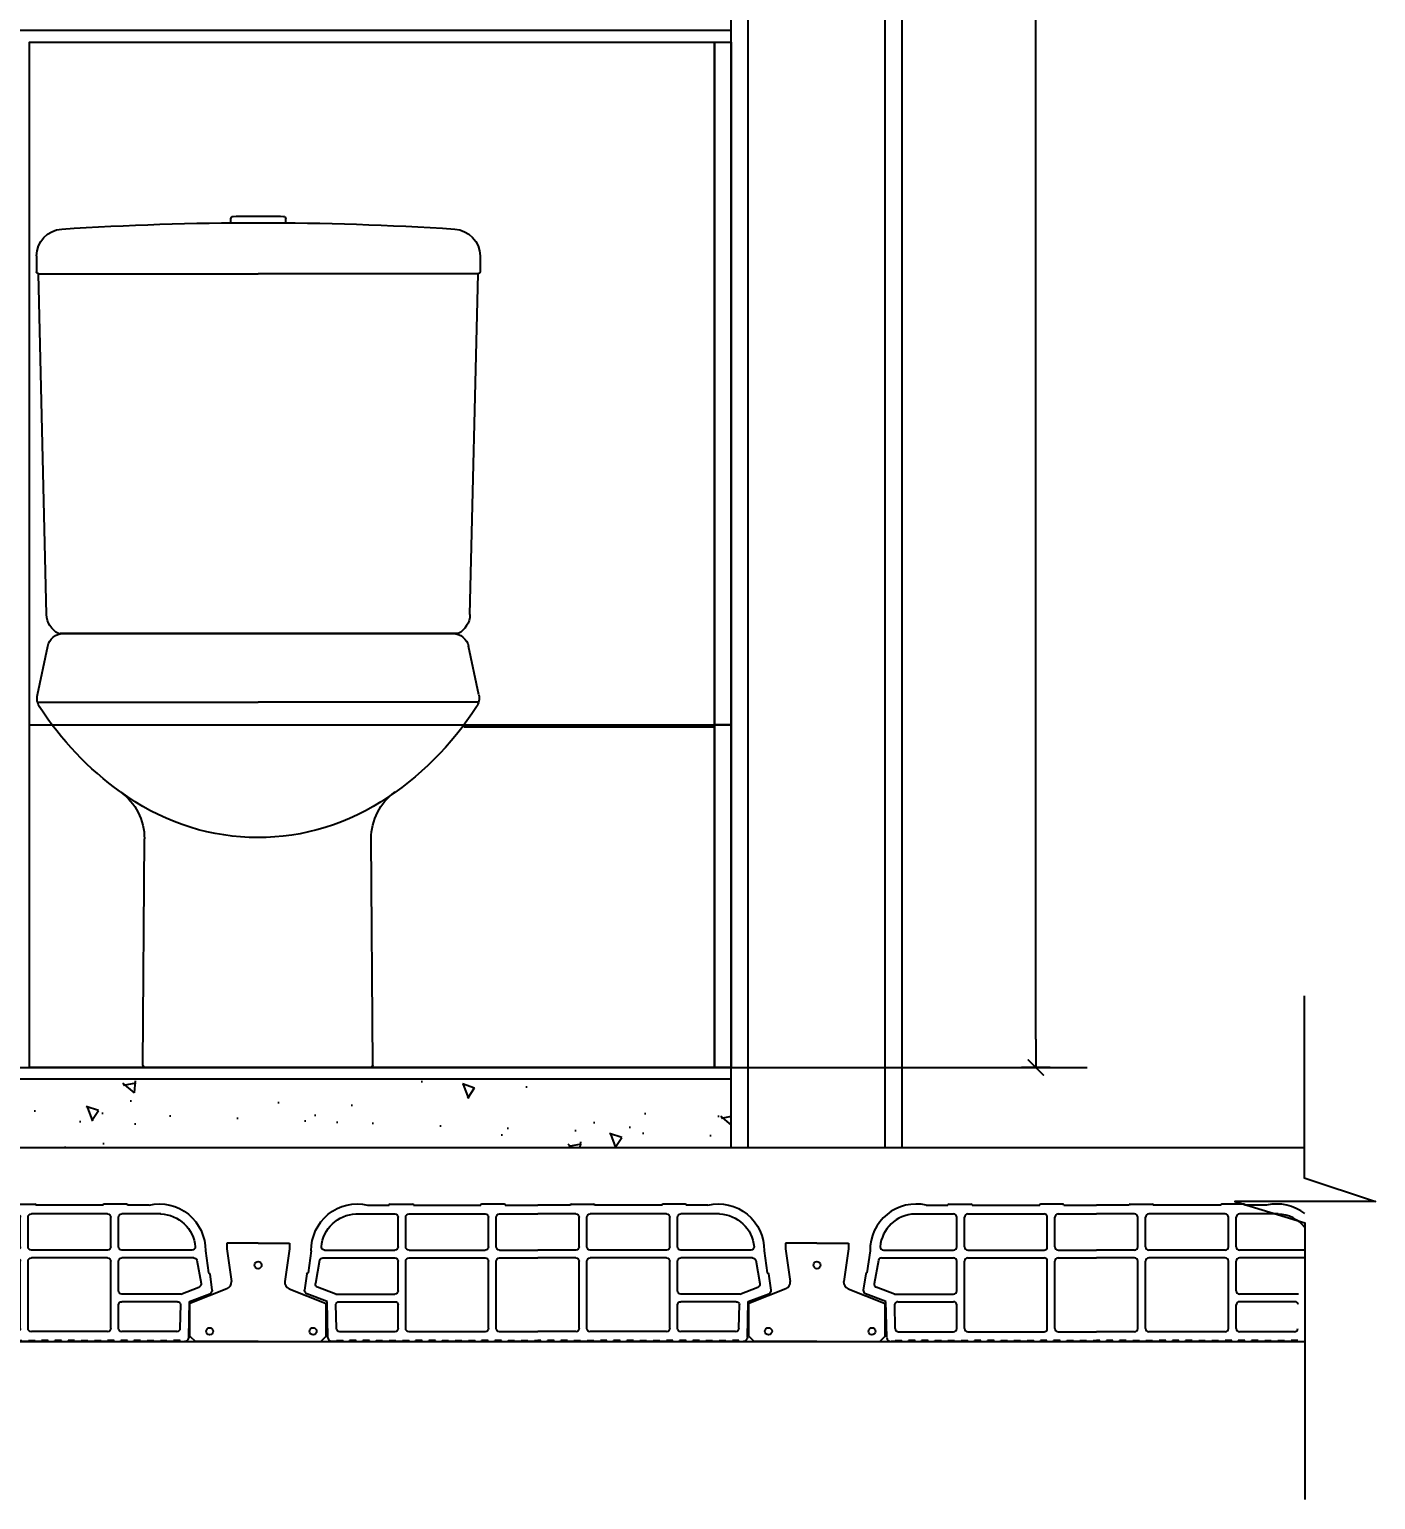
# Model space of a CAD drawing. Header units: metres. Extents: x 198 to 412, y -54 to 17.
# Drawn here: x 279.116 to 280.295, y -8.795 to -7.507 of the extents above; entities that cross this region are included whole.
import ezdxf

# ---------------------------------------------------------------- set-up
doc = ezdxf.new("R2010")
doc.units = ezdxf.units.M
doc.header["$LTSCALE"] = 10
for name, color, linetype in [('02', 2, 'Continuous'), ('02-LH ladrillo hueco 02', 1, 'Continuous'), ('1_MUROS', 6, 'Continuous'), ('25-TXT', 2, 'Continuous'), ('A-MUROS', 6, 'Continuous'), ('Corte t', 2, 'Continuous'), ('HT-253', 253, 'Continuous'), ('Losa rap sapito', 251, 'Continuous'), ('piso', 1, 'Continuous'), ('Sanitarios', 2, 'Continuous'), ('TCOTA', 1, 'Continuous'), ('TM-REVEST', 252, 'Continuous'), ('TM-REVOQUE', 2, 'Continuous')]:
    doc.layers.add(name, color=color, linetype=linetype)
doc.styles.add('ARIAL', font='arial.ttf')
doc.dimstyles.new('ST-COTA-25', dxfattribs={"dimscale": 0.25, "dimtxt": 0.18, "dimasz": 0.1, "dimexe": 0.18, "dimexo": 0.0625, "dimgap": 0.09, "dimtad": 1, "dimzin": 4, "dimdsep": 46, "dimtxsty": 'ARIAL', "dimblk1": 'COTA_N', "dimblk2": 'COTA_N', "dimsah": 1, "dimcen": 0.09, "dimclrd": 8, "dimclre": 8, "dimclrt": 1, "dimadec": 0, "dimazin": 0, "dimtfac": 1, "dimtix": 1, "dimtmove": 0, "dimatfit": 3, "dimldrblk": 'COTA_N', "dimfxl": 0.18, "dimtolj": 1, "dimtzin": 0, "dimarcsym": 0})

# ---------------------------------------------------------------- blocks, each defined once
blk = doc.blocks.new('VIGUETA NUEVA')
at = {"layer": '02'}
for p, q in [((852.3054, 1549.6661), (852.2767, 1549.6661)), ((852.2767, 1549.6661), (852.2767, 1549.6611)), ((852.2767, 1549.6611), (852.2809, 1549.6312)), ((852.3054, 1549.6661), (852.3342, 1549.6661)), ((852.3342, 1549.6611), (852.3299, 1549.6312)), ((852.3342, 1549.6661), (852.3342, 1549.6611)), ((852.2769, 1549.6243), (852.2429, 1549.6111)), ((852.3339, 1549.6243), (852.3679, 1549.6111)), ((852.2429, 1549.5811), (852.2429, 1549.6111)), ((852.3679, 1549.5811), (852.3679, 1549.6111)), ((852.2429, 1549.5811), (852.2479, 1549.5761)), ((852.3054, 1549.5761), (852.2479, 1549.5761)), ((852.3054, 1549.5761), (852.3629, 1549.5761)), ((852.3679, 1549.5811), (852.3629, 1549.5761))]:
    blk.add_line(p, q, dxfattribs=at)
for centre, start, end in [((852.2739, 1549.6307), 294.8533, 4.4381), ((852.3369, 1549.6307), 175.5619, 245.1467)]:
    blk.add_arc(centre, 0.00704, start, end, dxfattribs=at)
blk = doc.blocks.new('VIGUETA NUEVA1')
at = {"layer": 'piso'}
for centre in [(0, -0.02), (-0.0444, -0.0805), (0.0504, -0.0805)]:
    blk.add_circle(centre, 0.00324, dxfattribs=at)
at = {"layer": '1_MUROS'}
blk.add_blockref('VIGUETA NUEVA', (-852.3054, -1549.6661), dxfattribs=at)
blk = doc.blocks.new('Losa rap zapito')
at = {"layer": 'Losa rap sapito'}
for p, q in [((283.7711, -291.7719), (283.8051, -291.7719)), ((283.7813, -291.7641), (283.8003, -291.7641)), ((283.8012, -291.7632), (283.8205, -291.7632)), ((283.808, -291.8006), (283.808, -291.7747)), ((283.8147, -291.8006), (283.8147, -291.7747)), ((283.8176, -291.7719), (283.8844, -291.7719)), ((283.8215, -291.7641), (283.8806, -291.7641)), ((283.9008, -291.7632), (283.8815, -291.7632)), ((283.8873, -291.8006), (283.8873, -291.7747)), ((283.8941, -291.8006), (283.8941, -291.7747)), ((283.897, -291.7719), (283.9304, -291.7719)), ((283.9018, -291.7641), (283.9304, -291.7641)), ((283.959, -291.7641), (283.9304, -291.7641)), ((283.9638, -291.7719), (283.9304, -291.7719)), ((283.9599, -291.7632), (283.9792, -291.7632)), ((283.9667, -291.8006), (283.9667, -291.7747)), ((283.9734, -291.8006), (283.9734, -291.7747)), ((284.0431, -291.7719), (283.9763, -291.7719)), ((284.0393, -291.7641), (283.9802, -291.7641)), ((284.0595, -291.7632), (284.0402, -291.7632)), ((284.046, -291.8006), (284.046, -291.7747)), ((284.0527, -291.8006), (284.0527, -291.7747)), ((284.0896, -291.7719), (284.0556, -291.7719)), ((284.0795, -291.7641), (284.0605, -291.7641)), ((283.732, -291.8042), (283.7293, -291.8235)), ((283.7394, -291.8124), (283.7357, -291.8329)), ((283.7422, -291.8103), (283.8051, -291.8103)), ((283.7437, -291.8035), (283.8051, -291.8035)), ((283.7534, -291.8103), (283.8051, -291.8103)), ((283.808, -291.8391), (283.808, -291.8132)), ((283.8147, -291.8721), (283.8147, -291.8132)), ((283.8176, -291.8035), (283.8844, -291.8035)), ((283.8176, -291.8103), (283.8844, -291.8103)), ((283.8873, -291.8721), (283.8873, -291.8132)), ((283.8941, -291.8721), (283.8941, -291.8132)), ((283.897, -291.8035), (283.9304, -291.8035)), ((283.897, -291.8103), (283.9304, -291.8103)), ((283.9638, -291.8035), (283.9304, -291.8035)), ((283.9638, -291.8103), (283.9304, -291.8103)), ((283.9667, -291.8721), (283.9667, -291.8132)), ((283.9734, -291.8721), (283.9734, -291.8132)), ((284.0431, -291.8035), (283.9763, -291.8035)), ((284.0431, -291.8103), (283.9763, -291.8103)), ((284.046, -291.8721), (284.046, -291.8132)), ((284.0527, -291.8391), (284.0527, -291.8132)), ((284.117, -291.8035), (284.0556, -291.8035)), ((284.1186, -291.8103), (284.0556, -291.8103)), ((284.1073, -291.8103), (284.0556, -291.8103)), ((284.1214, -291.8124), (284.125, -291.8329)), ((284.1287, -291.8042), (284.1314, -291.8235)), ((283.7282, -291.8243), (283.7262, -291.8386)), ((284.1325, -291.8243), (284.1346, -291.8386)), ((283.7534, -291.842), (283.7376, -291.836)), ((284.1073, -291.842), (284.1232, -291.836)), ((283.7459, -291.8484), (283.728, -291.8417)), ((283.7466, -291.8799), (283.7459, -291.8484)), ((283.7534, -291.842), (283.8051, -291.842)), ((283.7542, -291.8721), (283.7536, -291.851)), ((283.7565, -291.8487), (283.8051, -291.8487)), ((283.808, -291.8721), (283.808, -291.8516)), ((284.0527, -291.8721), (284.0527, -291.8516)), ((284.1073, -291.842), (284.0556, -291.842)), ((284.1043, -291.8487), (284.0556, -291.8487)), ((284.1066, -291.8721), (284.1071, -291.851)), ((284.1141, -291.8799), (284.1149, -291.8484)), ((284.1149, -291.8484), (284.1327, -291.8417)), ((283.7571, -291.8749), (283.8051, -291.8749)), ((283.8176, -291.8749), (283.8844, -291.8749)), ((283.897, -291.8749), (283.9304, -291.8749)), ((283.9638, -291.8749), (283.9304, -291.8749)), ((284.0431, -291.8749), (283.9763, -291.8749)), ((284.1037, -291.8749), (284.0556, -291.8749)), ((283.7541, -291.8836), (283.7504, -291.8836)), ((283.7541, -291.8836), (283.7516, -291.8836)), ((283.7541, -291.8836), (283.7516, -291.8836)), ((283.7541, -291.8836), (283.7541, -291.8827)), ((283.7541, -291.8827), (283.7598, -291.8827)), ((283.7598, -291.8836), (283.7598, -291.8827)), ((283.7598, -291.8836), (283.7656, -291.8836)), ((283.7714, -291.8827), (283.7656, -291.8827)), ((283.7656, -291.8836), (283.7656, -291.8827)), ((283.7714, -291.8836), (283.7714, -291.8827)), ((283.7714, -291.8836), (283.7772, -291.8836)), ((283.7772, -291.8836), (283.7772, -291.8827)), ((283.783, -291.8827), (283.7772, -291.8827)), ((283.783, -291.8836), (283.783, -291.8827)), ((283.783, -291.8836), (283.7887, -291.8836)), ((283.7887, -291.8836), (283.7887, -291.8827)), ((283.7887, -291.8827), (283.7945, -291.8827)), ((283.7945, -291.8836), (283.7945, -291.8827)), ((283.8003, -291.8836), (283.7945, -291.8836)), ((283.8003, -291.8827), (283.8061, -291.8827)), ((283.8003, -291.8836), (283.8003, -291.8827)), ((283.8061, -291.8836), (283.8061, -291.8827)), ((283.8119, -291.8836), (283.8061, -291.8836)), ((283.8119, -291.8827), (283.8176, -291.8827)), ((283.8119, -291.8836), (283.8119, -291.8827)), ((283.8119, -291.8827), (283.8176, -291.8827)), ((283.8176, -291.8836), (283.8176, -291.8827)), ((283.8176, -291.8836), (283.8234, -291.8836)), ((283.8292, -291.8827), (283.8234, -291.8827)), ((283.8234, -291.8836), (283.8234, -291.8827)), ((283.8292, -291.8836), (283.8292, -291.8827)), ((283.8292, -291.8836), (283.835, -291.8836)), ((283.835, -291.8836), (283.835, -291.8827)), ((283.8408, -291.8827), (283.835, -291.8827)), ((283.8408, -291.8836), (283.8408, -291.8827)), ((283.8408, -291.8836), (283.8465, -291.8836)), ((283.8465, -291.8836), (283.8465, -291.8827)), ((283.8465, -291.8827), (283.8523, -291.8827)), ((283.8523, -291.8836), (283.8523, -291.8827)), ((283.8581, -291.8836), (283.8523, -291.8836)), ((283.8581, -291.8827), (283.8639, -291.8827)), ((283.8581, -291.8836), (283.8581, -291.8827)), ((283.8639, -291.8836), (283.8639, -291.8827)), ((283.8697, -291.8836), (283.8639, -291.8836)), ((283.8697, -291.8827), (283.8755, -291.8827)), ((283.8697, -291.8836), (283.8697, -291.8827)), ((283.8697, -291.8827), (283.8755, -291.8827)), ((283.8755, -291.8836), (283.8755, -291.8827)), ((283.8755, -291.8836), (283.8812, -291.8836)), ((283.887, -291.8827), (283.8812, -291.8827)), ((283.8812, -291.8836), (283.8812, -291.8827)), ((283.887, -291.8836), (283.887, -291.8827)), ((283.887, -291.8836), (283.8928, -291.8836)), ((283.8928, -291.8836), (283.8928, -291.8827)), ((283.8986, -291.8827), (283.8928, -291.8827)), ((283.8986, -291.8836), (283.8986, -291.8827)), ((283.8986, -291.8836), (283.9044, -291.8836)), ((283.9044, -291.8836), (283.9044, -291.8827)), ((283.9044, -291.8827), (283.9101, -291.8827)), ((283.9101, -291.8836), (283.9101, -291.8827)), ((283.9159, -291.8836), (283.9101, -291.8836)), ((283.9159, -291.8827), (283.9217, -291.8827)), ((283.9159, -291.8836), (283.9159, -291.8827)), ((283.9217, -291.8836), (283.9217, -291.8827)), ((283.9275, -291.8836), (283.9217, -291.8836)), ((283.9275, -291.8836), (283.9275, -291.8827)), ((283.9275, -291.8827), (283.9304, -291.8827)), ((283.9333, -291.8827), (283.9304, -291.8827)), ((283.9333, -291.8836), (283.9333, -291.8827)), ((283.9333, -291.8836), (283.939, -291.8836)), ((283.9448, -291.8827), (283.939, -291.8827)), ((283.939, -291.8836), (283.939, -291.8827)), ((283.9448, -291.8836), (283.9448, -291.8827)), ((283.9448, -291.8836), (283.9506, -291.8836)), ((283.9506, -291.8836), (283.9506, -291.8827)), ((283.9564, -291.8827), (283.9506, -291.8827)), ((283.9564, -291.8836), (283.9564, -291.8827)), ((283.9622, -291.8836), (283.9564, -291.8836)), ((283.9622, -291.8836), (283.9622, -291.8827)), ((283.9622, -291.8827), (283.9679, -291.8827)), ((283.9679, -291.8836), (283.9679, -291.8827)), ((283.9737, -291.8836), (283.9679, -291.8836)), ((283.9737, -291.8827), (283.9795, -291.8827)), ((283.9737, -291.8836), (283.9737, -291.8827)), ((283.9795, -291.8836), (283.9795, -291.8827)), ((283.9853, -291.8836), (283.9795, -291.8836)), ((283.9911, -291.8827), (283.9853, -291.8827)), ((283.9853, -291.8836), (283.9853, -291.8827)), ((283.9911, -291.8827), (283.9853, -291.8827)), ((283.9911, -291.8836), (283.9911, -291.8827)), ((283.9911, -291.8836), (283.9968, -291.8836)), ((284.0026, -291.8827), (283.9968, -291.8827)), ((283.9968, -291.8836), (283.9968, -291.8827)), ((284.0026, -291.8836), (284.0026, -291.8827)), ((284.0026, -291.8836), (284.0084, -291.8836)), ((284.0084, -291.8836), (284.0084, -291.8827)), ((284.0142, -291.8827), (284.0084, -291.8827)), ((284.0142, -291.8836), (284.0142, -291.8827)), ((284.02, -291.8836), (284.0142, -291.8836)), ((284.02, -291.8836), (284.02, -291.8827)), ((284.02, -291.8827), (284.0258, -291.8827)), ((284.0258, -291.8836), (284.0258, -291.8827)), ((284.0315, -291.8836), (284.0258, -291.8836)), ((284.0315, -291.8827), (284.0373, -291.8827)), ((284.0315, -291.8836), (284.0315, -291.8827)), ((284.0373, -291.8836), (284.0373, -291.8827)), ((284.0431, -291.8836), (284.0373, -291.8836)), ((284.0489, -291.8827), (284.0431, -291.8827)), ((284.0431, -291.8836), (284.0431, -291.8827)), ((284.0489, -291.8827), (284.0431, -291.8827)), ((284.0489, -291.8836), (284.0489, -291.8827)), ((284.0489, -291.8836), (284.0547, -291.8836)), ((284.0604, -291.8827), (284.0547, -291.8827)), ((284.0547, -291.8836), (284.0547, -291.8827)), ((284.0604, -291.8836), (284.0604, -291.8827)), ((284.0604, -291.8836), (284.0662, -291.8836)), ((284.0662, -291.8836), (284.0662, -291.8827)), ((284.072, -291.8827), (284.0662, -291.8827)), ((284.072, -291.8836), (284.072, -291.8827)), ((284.0778, -291.8836), (284.072, -291.8836)), ((284.0778, -291.8836), (284.0778, -291.8827)), ((284.0778, -291.8827), (284.0836, -291.8827)), ((284.0836, -291.8836), (284.0836, -291.8827)), ((284.0893, -291.8836), (284.0836, -291.8836)), ((284.0893, -291.8827), (284.0951, -291.8827)), ((284.0893, -291.8836), (284.0893, -291.8827)), ((284.0951, -291.8836), (284.0951, -291.8827)), ((284.1009, -291.8836), (284.0951, -291.8836)), ((284.1009, -291.8836), (284.1009, -291.8827)), ((284.1067, -291.8827), (284.1009, -291.8827)), ((284.1067, -291.8836), (284.1067, -291.8827)), ((284.1067, -291.8836), (284.1092, -291.8836)), ((284.1067, -291.8836), (284.1092, -291.8836)), ((284.1067, -291.8836), (284.1103, -291.8836))]:
    blk.add_line(p, q, dxfattribs=at)
for centre, radius, start, end in [((283.7724, -291.8035), 0.0404, 77.2971, 181.0135), ((283.7724, -291.8035), 0.0317, 92.259, 174.7894), ((283.8012, -291.7641), 0.000963, 90, 180), ((283.8051, -291.7747), 0.00289, 0, 90), ((283.8176, -291.7747), 0.00289, 90, 180), ((283.8205, -291.7641), 0.000963, 0, 90), ((283.8815, -291.7641), 0.000963, 90, 180), ((283.8844, -291.7747), 0.00289, 0, 90), ((283.897, -291.7747), 0.00289, 90, 180), ((283.9008, -291.7641), 0.000963, 0, 90), ((283.9599, -291.7641), 0.000963, 90, 180), ((283.9638, -291.7747), 0.00289, 0, 90), ((283.9763, -291.7747), 0.00289, 90, 180), ((283.9792, -291.7641), 0.000963, 0, 90), ((284.0402, -291.7641), 0.000963, 90, 180), ((284.0431, -291.7747), 0.00289, 0, 90), ((284.0556, -291.7747), 0.00289, 90, 180), ((284.0595, -291.7641), 0.000963, 0, 90), ((284.0883, -291.8035), 0.0404, 358.9865, 102.7029), ((284.0883, -291.8035), 0.0317, 5.2106, 87.741), ((283.7437, -291.8006), 0.00289, 180.2316, 270), ((283.8051, -291.8006), 0.00289, 270, 0), ((283.8176, -291.8006), 0.00289, 180, 270), ((283.8844, -291.8006), 0.00289, 270, 0), ((283.897, -291.8006), 0.00289, 180, 270), ((283.9638, -291.8006), 0.00289, 270, 0), ((283.9763, -291.8006), 0.00289, 180, 270), ((284.0431, -291.8006), 0.00289, 270, 0), ((284.0556, -291.8006), 0.00289, 180, 270), ((284.117, -291.8006), 0.00289, 270, 359.7684), ((283.7422, -291.8132), 0.00289, 90, 165.2593), ((283.8051, -291.8132), 0.00289, 0, 90), ((283.8176, -291.8132), 0.00289, 90, 180), ((283.8844, -291.8132), 0.00289, 0, 90), ((283.897, -291.8132), 0.00289, 90, 180), ((283.9638, -291.8132), 0.00289, 0, 90), ((283.9763, -291.8132), 0.00289, 90, 180), ((284.0431, -291.8132), 0.00289, 0, 90), ((284.0556, -291.8132), 0.00289, 90, 180), ((284.1186, -291.8132), 0.00289, 14.7407, 90), ((283.7292, -291.8244), 0.000963, 81.8699, 171.8699), ((284.1316, -291.8244), 0.000963, 8.1301, 98.1301), ((283.729, -291.839), 0.00289, 171.8699, 249.444), ((283.7386, -291.8333), 0.00289, 171.8699, 249.444), ((283.8051, -291.8391), 0.00289, 270, 0), ((284.0556, -291.8391), 0.00289, 180, 270), ((284.1222, -291.8333), 0.00289, 290.556, 8.1301), ((284.1317, -291.839), 0.00289, 290.556, 8.1301), ((283.7565, -291.8516), 0.00289, 90, 168.5947), ((283.8051, -291.8516), 0.00289, 0, 90), ((284.0556, -291.8516), 0.00289, 90, 180), ((284.1043, -291.8516), 0.00289, 11.4053, 90), ((283.7571, -291.8721), 0.00289, 180, 271.41), ((283.8051, -291.8721), 0.00289, 270, 0), ((283.8176, -291.8721), 0.00289, 180, 270), ((283.8844, -291.8721), 0.00289, 270, 0), ((283.897, -291.8721), 0.00289, 180, 270), ((283.9638, -291.8721), 0.00289, 270, 0), ((283.9763, -291.8721), 0.00289, 180, 270), ((284.0431, -291.8721), 0.00289, 270, 0), ((284.0556, -291.8721), 0.00289, 180, 270), ((284.1037, -291.8721), 0.00289, 268.59, 0), ((283.7505, -291.8797), 0.0039, 182.4799, 268.1248), ((284.1102, -291.8797), 0.0039, 271.8752, 357.5201)]:
    blk.add_arc(centre, radius, start, end, dxfattribs=at)
blk = doc.blocks.new('A$C5A1D3FF0')
at = {"ltscale": 0.01671}
blk.add_line((-24.2, 739.9), (-24.2, 743.3), dxfattribs=at)
at = {"ltscale": 0.00085}
blk.add_line((-0.2, 745.5), (0, 745.5), dxfattribs=at)
at = {"ltscale": 0.017205}
blk.add_line((23.8, 739.8), (23.8, 743.3), dxfattribs=at)
at = {"ltscale": 0.069122}
blk.add_line((-194.4, 710.7), (-194.5, 696.9), dxfattribs=at)
at = {"ltscale": 0.069103}
blk.add_line((194.1, 710.7), (194.2, 696.9), dxfattribs=at)
for p, q in [((-192.7, 695.1), (-0.2, 695.1)), ((-185.6, 396.8), (-192.7, 695.1)), ((192.4, 695.1), (-0.2, 695.1)), ((185.2, 396.8), (192.4, 695.1)), ((-175.2, 380), (0, 380)), ((-171.5, 380), (172.7, 380)), ((-170.6, 380), (0, 380)), ((0.6, 380), (-170.5, 380)), ((0.9, 380), (-170.2, 380)), ((170.6, 380), (0, 380)), ((174.9, 380), (0, 380)), ((0, 380), (143.6, 380)), ((0.3, 380), (173.3, 380)), ((0.6, 380), (170.5, 380)), ((-193.2, 320), (0, 320)), ((193.2, 320), (0, 320)), ((-100.4, 2.5), (-99.1, 200.3)), ((100.9, 2.5), (99.6, 200.3))]:
    blk.add_line(p, q)
at = {"ltscale": 0.217544}
for p, q in [((-193.3, 326.3), (-184.3, 368.9)), ((193.3, 326.3), (184.3, 368.9))]:
    blk.add_line(p, q, dxfattribs=at)
at = {"ltscale": 0.489641}
blk.add_line((-97.9, 0), (0, 0), dxfattribs=at)
at = {"ltscale": 0.413757}
blk.add_line((-82.5, 0), (0.3, 0), dxfattribs=at)
at = {"ltscale": 0.492131}
blk.add_line((98.4, 0), (0, 0), dxfattribs=at)
at = {"ltscale": 0.413755}
blk.add_line((83, 0), (0.3, 0), dxfattribs=at)
for centre, radius, start, end in [((-170.7, 710.5), 23.7, 93.7557, 179.6251), ((-2, -1859.9), 2599.7, 89.9609, 93.7557), ((-22.2, 743.3), 2, 91.3801, 180), ((-0.2, -169.9), 915.5, 90, 91.3801), ((-0.2, -169.9), 915.5, 88.6199, 90), ((1.6, -1859.9), 2599.7, 86.2429, 90.0391), ((21.8, 743.3), 2, 0, 88.6199), ((170.4, 710.5), 23.7, 0.3749, 86.2429), ((-192.7, 696.9), 1.76, 180.2855, 270.6496), ((192.4, 696.9), 1.76, 269.3504, 359.7145), ((-166.1, 397.2), 19.5, 181.3139, 242.1559), ((165.7, 397.2), 19.5, 297.8441, 358.6861), ((-170.6, 366), 14, 90, 168.1113), ((170.6, 366), 14, 11.8887, 90), ((-179.6, 323.4), 14, 168.1113, 212.7999), ((179.6, 323.4), 14, 327.2001, 11.8887), ((39.8, 464.8), 275, 212.7999, 237.6232), ((-39.8, 464.8), 275, 305.6405, 327.2001), ((-149.1, 200.7), 50, 359.6141, 54.3595), ((0, 402.1), 200.7, 237.6232, 306.8471), ((149.6, 200.7), 50, 125.6405, 180.3859), ((-97.9, 2.5), 2.5, 179.6141, 270), ((98.4, 2.5), 2.5, 270, 0.3859)]:
    blk.add_arc(centre, radius, start, end)
blk = doc.blocks.new('COTA_N')
for p, q in [((-1, 0), (0, 0)), ((0, 0.5), (0, -0.5))]:
    blk.add_line(p, q)
at = {"color": 3, "const_width": 0.065}
blk.add_lwpolyline([(0.141, 0.141), (0.283, 0.283), (0, 0), (-0.141, -0.141), (-0.283, -0.283)], dxfattribs=at)
blk = doc.blocks.new('*D316')
at = {"layer": 'Defpoints', "color": 0, "transparency": 16777216}
for p in [(279.7156, -5.8163, 0), (279.9972, -5.8163), (279.7156, -8.4163)]:
    blk.add_point(p, dxfattribs=at)
at = {"layer": 'TCOTA', "color": 8, "lineweight": -2, "transparency": 16777216}
for p, q in [((279.7312, -5.8163), (280.0422, -5.8163)), ((279.9972, -8.3913), (279.9972, -5.8413)), ((279.7312, -8.4163), (280.0422, -8.4163))]:
    blk.add_line(p, q, dxfattribs=at)
at = {"layer": 'TCOTA', "color": 8, "lineweight": -2, "transparency": 16777216, "xscale": 0.025, "yscale": 0.025, "zscale": 0.025}
for p, rotation in [((279.9972, -5.8163), 90), ((279.9972, -8.4163), 270)]:
    blk.add_blockref('COTA_N', p, dxfattribs=dict(at, rotation=rotation))
at = {"layer": 'TCOTA', "color": 1, "transparency": 16777216, "insert": (279.9518, -7.1163), "char_height": 0.045, "attachment_point": 5, "rotation": 90, "style": 'ARIAL'}
blk.add_mtext('\\A1;2.60', dxfattribs=at)

msp = doc.modelspace()

# ---------------------------------------------------------------- hatches: boundary and pattern name
at = {"layer": 'HT-253'}
h = msp.add_hatch(dxfattribs=at)
h.set_pattern_fill('AR-CONC', color=256, scale=0.0007, angle=90)
h.set_pattern_definition([(140, (-1025.94283, 367.62205), (0.01115736, 0.127529268), [0.013335, -0.146685]), (85, (-1025.94283, 367.62205), (-0.133739792, -0.024670395), [0.010668, -0.117348409]), (190.451445, (-1025.9419, 367.63267), (-0.122582426, 0.102858873), [0.011333006, -0.124663171]), (136.1842, (-1025.97839, 367.62205), (0.02942963, 0.189755329), [0.0200025, -0.2200275]), (186.635558, (-1025.97594, 367.63786), (-0.173198287, 0.166182894), [0.016999516, -0.186994926]), (81.184151, (-1025.9784, 367.62205), (-0.173198287, 0.166182894), [0.016001977, -0.176021812]), (111, (-1025.9695, 367.63983), (0.071585639, 0.106130074), [0.013335, -0.146685]), (56, (-1025.9695, 367.63983), (-0.128931576, 0.04326142), [0.010668, -0.117348]), (161.451445, (-1025.96354, 367.64867), (-0.057345938, 0.149391493), [0.011333006, -0.124662956]), (127.5, (-1025.94283, 367.622045), (-0.0591885272, 0.0021620223), [0, -0.1159256, 0, -0.119126, 0, -0.1177925]), (97.5, (-1025.94283, 367.622045), (-0.0701264024, 0.0467737638), [0, -0.0679196, 0, -0.1132586, 0, -0.0448945]), (57.5, (-1025.94283, 367.582396), (0.0040101208, 0.0949134166), [0, -0.04445, 0, -0.138684, 0, -0.184023]), (47.5, (-1025.94283, 367.56462), (-0.0177985437, 0.103690427), [0, -0.057785, 0, -0.0921004, 0, -0.130683])])
h.paths.add_polyline_path([(279.7302, -8.4263), (278.5152, -8.4263), (278.5152, -8.4863), (279.7302, -8.4863)])

# ---------------------------------------------------------------- linework, layer by layer
at = {"color": 5}
for p, q in [((277.8451, -8.4863, 0), (280.2328, -8.4863, 0)), ((277.8457, -8.6563, 0), (280.2328, -8.6563, 0))]:
    msp.add_line(p, q, dxfattribs=at)
at = {"layer": '02', "color": 3, "elevation": 0}
msp.add_lwpolyline([(280.2323, -8.3536), (280.2323, -8.5129), (280.2947, -8.5337), (280.1715, -8.5337), (280.2328, -8.5523), (280.2328, -8.7946)], dxfattribs=at)
at = {"layer": '02'}
for points in [[(278.5152, -8.4163), (279.0385, -8.4163), (279.0385, -8.4163), (279.7302, -8.4163)], [(278.5152, -8.4263), (279.0485, -8.4263), (279.0485, -8.4263), (279.7302, -8.4263)]]:
    msp.add_lwpolyline(points, dxfattribs=at)
at = {"layer": '02-LH ladrillo hueco 02'}
for p, q in [((279.7452, -8.4863, 0), (279.7452, -5.0863, 0)), ((279.8652, -8.4863, 0), (279.8652, -5.0863, 0))]:
    msp.add_line(p, q, dxfattribs=at)
at = {"layer": '25-TXT'}
for p, q in [((279.7302, -7.5183), (279.7302, -7.5083)), ((279.7156, -7.5183), (279.7302, -7.5183))]:
    msp.add_line(p, q, dxfattribs=at)
at = {"layer": 'Losa rap sapito'}
for p, q in [((279.891, -8.5445, 0), (279.925, -8.5445, 0)), ((279.9011, -8.5368, 0), (279.9202, -8.5368, 0)), ((279.9211, -8.5358, 0), (279.9404, -8.5358, 0)), ((279.9279, -8.5733, 0), (279.9279, -8.5474, 0)), ((279.9346, -8.5733, 0), (279.9346, -8.5474, 0)), ((279.9375, -8.5445, 0), (280.0043, -8.5445, 0)), ((279.9413, -8.5368, 0), (280.0005, -8.5368, 0)), ((280.0207, -8.5358, 0), (280.0014, -8.5358, 0)), ((280.0072, -8.5733, 0), (280.0072, -8.5474, 0)), ((280.0139, -8.5733, 0), (280.0139, -8.5474, 0)), ((280.0168, -8.5445, 0), (280.0502, -8.5445, 0)), ((280.0216, -8.5368, 0), (280.0502, -8.5368, 0)), ((280.0788, -8.5368, 0), (280.0502, -8.5368, 0)), ((280.0836, -8.5445, 0), (280.0502, -8.5445, 0)), ((280.0798, -8.5358, 0), (280.0991, -8.5358, 0)), ((280.0865, -8.5733, 0), (280.0865, -8.5474, 0)), ((280.0933, -8.5733, 0), (280.0933, -8.5474, 0)), ((280.163, -8.5445, 0), (280.0962, -8.5445, 0)), ((280.1591, -8.5368, 0), (280.1, -8.5368, 0)), ((280.1794, -8.5358, 0), (280.1601, -8.5358, 0)), ((280.1659, -8.5733, 0), (280.1659, -8.5474, 0)), ((280.1726, -8.5733, 0), (280.1726, -8.5474, 0)), ((280.2095, -8.5445, 0), (280.1755, -8.5445, 0)), ((280.1993, -8.5368, 0), (280.1803, -8.5368, 0)), ((279.8519, -8.5769, 0), (279.8492, -8.5961, 0)), ((279.8592, -8.5851, 0), (279.8556, -8.6056, 0)), ((279.862, -8.5829, 0), (279.925, -8.5829, 0)), ((279.8636, -8.5762, 0), (279.925, -8.5762, 0)), ((279.8733, -8.5829, 0), (279.925, -8.5829, 0)), ((279.9279, -8.6117, 0), (279.9279, -8.5858, 0)), ((279.9346, -8.6447, 0), (279.9346, -8.5858, 0)), ((279.9375, -8.5762, 0), (280.0043, -8.5762, 0)), ((279.9375, -8.5829, 0), (280.0043, -8.5829, 0)), ((280.0072, -8.6447, 0), (280.0072, -8.5858, 0)), ((280.0139, -8.6447, 0), (280.0139, -8.5858, 0)), ((280.0168, -8.5762, 0), (280.0502, -8.5762, 0)), ((280.0168, -8.5829, 0), (280.0502, -8.5829, 0)), ((280.0836, -8.5762, 0), (280.0502, -8.5762, 0)), ((280.0836, -8.5829, 0), (280.0502, -8.5829, 0)), ((280.0865, -8.6447, 0), (280.0865, -8.5858, 0)), ((280.0933, -8.6447, 0), (280.0933, -8.5858, 0)), ((280.163, -8.5762, 0), (280.0962, -8.5762, 0)), ((280.163, -8.5829, 0), (280.0962, -8.5829, 0)), ((280.1659, -8.6447, 0), (280.1659, -8.5858, 0)), ((280.1726, -8.6117, 0), (280.1726, -8.5858, 0)), ((280.2328, -8.5762, 0), (280.1755, -8.5762, 0)), ((280.2328, -8.5829, 0), (280.1755, -8.5829, 0)), ((280.2272, -8.5829, 0), (280.1755, -8.5829, 0)), ((279.8481, -8.5969, 0), (279.846, -8.6112, 0)), ((279.8733, -8.6146, 0), (279.8574, -8.6087, 0)), ((279.8657, -8.621, 0), (279.8479, -8.6143, 0)), ((279.8665, -8.6525, 0), (279.8657, -8.621, 0)), ((279.8733, -8.6146, 0), (279.925, -8.6146, 0)), ((279.874, -8.6448, 0), (279.8735, -8.6237, 0)), ((279.8763, -8.6214, 0), (279.925, -8.6214, 0)), ((279.9279, -8.6447, 0), (279.9279, -8.6242, 0)), ((280.1726, -8.6447, 0), (280.1726, -8.6242, 0)), ((280.2272, -8.6146, 0), (280.1755, -8.6146, 0)), ((280.2241, -8.6214, 0), (280.1755, -8.6214, 0)), ((279.8769, -8.6476, 0), (279.925, -8.6476, 0)), ((279.9375, -8.6476, 0), (280.0043, -8.6476, 0)), ((280.0168, -8.6476, 0), (280.0502, -8.6476, 0)), ((280.0836, -8.6476, 0), (280.0502, -8.6476, 0)), ((280.163, -8.6476, 0), (280.0962, -8.6476, 0)), ((280.2236, -8.6476, 0), (280.1755, -8.6476, 0)), ((279.8739, -8.6563, 0), (279.8703, -8.6563, 0)), ((279.8739, -8.6563, 0), (279.8714, -8.6563, 0)), ((279.8739, -8.6563, 0), (279.8714, -8.6563, 0)), ((279.8739, -8.6563, 0), (279.8739, -8.6553, 0)), ((279.8739, -8.6553, 0), (279.8797, -8.6553, 0)), ((279.8797, -8.6563, 0), (279.8797, -8.6553, 0)), ((279.8797, -8.6563, 0), (279.8855, -8.6563, 0)), ((279.8913, -8.6553, 0), (279.8855, -8.6553, 0)), ((279.8855, -8.6563, 0), (279.8855, -8.6553, 0)), ((279.8913, -8.6563, 0), (279.8913, -8.6553, 0)), ((279.8913, -8.6563, 0), (279.897, -8.6563, 0)), ((279.897, -8.6563, 0), (279.897, -8.6553, 0)), ((279.9028, -8.6553, 0), (279.897, -8.6553, 0)), ((279.9028, -8.6563, 0), (279.9028, -8.6553, 0)), ((279.9028, -8.6563, 0), (279.9086, -8.6563, 0)), ((279.9086, -8.6563, 0), (279.9086, -8.6553, 0)), ((279.9086, -8.6553, 0), (279.9144, -8.6553, 0)), ((279.9144, -8.6563, 0), (279.9144, -8.6553, 0)), ((279.9202, -8.6563, 0), (279.9144, -8.6563, 0)), ((279.9202, -8.6553, 0), (279.926, -8.6553, 0)), ((279.9202, -8.6563, 0), (279.9202, -8.6553, 0)), ((279.926, -8.6563, 0), (279.926, -8.6553, 0)), ((279.9317, -8.6563, 0), (279.926, -8.6563, 0)), ((279.9317, -8.6553, 0), (279.9375, -8.6553, 0)), ((279.9317, -8.6563, 0), (279.9317, -8.6553, 0)), ((279.9317, -8.6553, 0), (279.9375, -8.6553, 0)), ((279.9375, -8.6563, 0), (279.9375, -8.6553, 0)), ((279.9375, -8.6563, 0), (279.9433, -8.6563, 0)), ((279.9491, -8.6553, 0), (279.9433, -8.6553, 0)), ((279.9433, -8.6563, 0), (279.9433, -8.6553, 0)), ((279.9491, -8.6563, 0), (279.9491, -8.6553, 0)), ((279.9491, -8.6563, 0), (279.9549, -8.6563, 0)), ((279.9549, -8.6563, 0), (279.9549, -8.6553, 0)), ((279.9606, -8.6553, 0), (279.9549, -8.6553, 0)), ((279.9606, -8.6563, 0), (279.9606, -8.6553, 0)), ((279.9606, -8.6563, 0), (279.9664, -8.6563, 0)), ((279.9664, -8.6563, 0), (279.9664, -8.6553, 0)), ((279.9664, -8.6553, 0), (279.9722, -8.6553, 0)), ((279.9722, -8.6563, 0), (279.9722, -8.6553, 0)), ((279.978, -8.6563, 0), (279.9722, -8.6563, 0)), ((279.978, -8.6553, 0), (279.9838, -8.6553, 0)), ((279.978, -8.6563, 0), (279.978, -8.6553, 0)), ((279.9838, -8.6563, 0), (279.9838, -8.6553, 0)), ((279.9895, -8.6563, 0), (279.9838, -8.6563, 0)), ((279.9895, -8.6553, 0), (279.9953, -8.6553, 0)), ((279.9895, -8.6563, 0), (279.9895, -8.6553, 0)), ((279.9895, -8.6553, 0), (279.9953, -8.6553, 0)), ((279.9953, -8.6563, 0), (279.9953, -8.6553, 0)), ((279.9953, -8.6563, 0), (280.0011, -8.6563, 0)), ((280.0069, -8.6553, 0), (280.0011, -8.6553, 0)), ((280.0011, -8.6563, 0), (280.0011, -8.6553, 0)), ((280.0069, -8.6563, 0), (280.0069, -8.6553, 0)), ((280.0069, -8.6563, 0), (280.0127, -8.6563, 0)), ((280.0127, -8.6563, 0), (280.0127, -8.6553, 0)), ((280.0184, -8.6553, 0), (280.0127, -8.6553, 0)), ((280.0184, -8.6563, 0), (280.0184, -8.6553, 0)), ((280.0184, -8.6563, 0), (280.0242, -8.6563, 0)), ((280.0242, -8.6563, 0), (280.0242, -8.6553, 0)), ((280.0242, -8.6553, 0), (280.03, -8.6553, 0)), ((280.03, -8.6563, 0), (280.03, -8.6553, 0)), ((280.0358, -8.6563, 0), (280.03, -8.6563, 0)), ((280.0358, -8.6553, 0), (280.0416, -8.6553, 0)), ((280.0358, -8.6563, 0), (280.0358, -8.6553, 0)), ((280.0416, -8.6563, 0), (280.0416, -8.6553, 0)), ((280.0473, -8.6563, 0), (280.0416, -8.6563, 0)), ((280.0473, -8.6563, 0), (280.0473, -8.6553, 0)), ((280.0473, -8.6553, 0), (280.0502, -8.6553, 0)), ((280.0531, -8.6553, 0), (280.0502, -8.6553, 0)), ((280.0531, -8.6563, 0), (280.0531, -8.6553, 0)), ((280.0531, -8.6563, 0), (280.0589, -8.6563, 0)), ((280.0647, -8.6553, 0), (280.0589, -8.6553, 0)), ((280.0589, -8.6563, 0), (280.0589, -8.6553, 0)), ((280.0647, -8.6563, 0), (280.0647, -8.6553, 0)), ((280.0647, -8.6563, 0), (280.0705, -8.6563, 0)), ((280.0705, -8.6563, 0), (280.0705, -8.6553, 0)), ((280.0763, -8.6553, 0), (280.0705, -8.6553, 0)), ((280.0763, -8.6563, 0), (280.0763, -8.6553, 0)), ((280.082, -8.6563, 0), (280.0763, -8.6563, 0)), ((280.082, -8.6563, 0), (280.082, -8.6553, 0)), ((280.082, -8.6553, 0), (280.0878, -8.6553, 0)), ((280.0878, -8.6563, 0), (280.0878, -8.6553, 0)), ((280.0936, -8.6563, 0), (280.0878, -8.6563, 0)), ((280.0936, -8.6553, 0), (280.0994, -8.6553, 0)), ((280.0936, -8.6563, 0), (280.0936, -8.6553, 0)), ((280.0994, -8.6563, 0), (280.0994, -8.6553, 0)), ((280.1052, -8.6563, 0), (280.0994, -8.6563, 0)), ((280.1109, -8.6553, 0), (280.1052, -8.6553, 0)), ((280.1052, -8.6563, 0), (280.1052, -8.6553, 0)), ((280.1109, -8.6553, 0), (280.1052, -8.6553, 0)), ((280.1109, -8.6563, 0), (280.1109, -8.6553, 0)), ((280.1109, -8.6563, 0), (280.1167, -8.6563, 0)), ((280.1225, -8.6553, 0), (280.1167, -8.6553, 0)), ((280.1167, -8.6563, 0), (280.1167, -8.6553, 0)), ((280.1225, -8.6563, 0), (280.1225, -8.6553, 0)), ((280.1225, -8.6563, 0), (280.1283, -8.6563, 0)), ((280.1283, -8.6563, 0), (280.1283, -8.6553, 0)), ((280.1341, -8.6553, 0), (280.1283, -8.6553, 0)), ((280.1341, -8.6563, 0), (280.1341, -8.6553, 0)), ((280.1398, -8.6563, 0), (280.1341, -8.6563, 0)), ((280.1398, -8.6563, 0), (280.1398, -8.6553, 0)), ((280.1398, -8.6553, 0), (280.1456, -8.6553, 0)), ((280.1456, -8.6563, 0), (280.1456, -8.6553, 0)), ((280.1514, -8.6563, 0), (280.1456, -8.6563, 0)), ((280.1514, -8.6553, 0), (280.1572, -8.6553, 0)), ((280.1514, -8.6563, 0), (280.1514, -8.6553, 0)), ((280.1572, -8.6563, 0), (280.1572, -8.6553, 0)), ((280.163, -8.6563, 0), (280.1572, -8.6563, 0)), ((280.1687, -8.6553, 0), (280.163, -8.6553, 0)), ((280.163, -8.6563, 0), (280.163, -8.6553, 0)), ((280.1687, -8.6553, 0), (280.163, -8.6553, 0)), ((280.1687, -8.6563, 0), (280.1687, -8.6553, 0)), ((280.1687, -8.6563, 0), (280.1745, -8.6563, 0)), ((280.1803, -8.6553, 0), (280.1745, -8.6553, 0)), ((280.1745, -8.6563, 0), (280.1745, -8.6553, 0)), ((280.1803, -8.6563, 0), (280.1803, -8.6553, 0)), ((280.1803, -8.6563, 0), (280.1861, -8.6563, 0)), ((280.1861, -8.6563, 0), (280.1861, -8.6553, 0)), ((280.1919, -8.6553, 0), (280.1861, -8.6553, 0)), ((280.1919, -8.6563, 0), (280.1919, -8.6553, 0)), ((280.1976, -8.6563, 0), (280.1919, -8.6563, 0)), ((280.1976, -8.6563, 0), (280.1976, -8.6553, 0)), ((280.1976, -8.6553, 0), (280.2034, -8.6553, 0)), ((280.2034, -8.6563, 0), (280.2034, -8.6553, 0)), ((280.2092, -8.6563, 0), (280.2034, -8.6563, 0)), ((280.2092, -8.6553, 0), (280.215, -8.6553, 0)), ((280.2092, -8.6563, 0), (280.2092, -8.6553, 0)), ((280.215, -8.6563, 0), (280.215, -8.6553, 0)), ((280.2208, -8.6563, 0), (280.215, -8.6563, 0)), ((280.2208, -8.6563, 0), (280.2208, -8.6553, 0)), ((280.2265, -8.6553, 0), (280.2208, -8.6553, 0))]:
    msp.add_line(p, q, dxfattribs=at)
for centre, radius, start, end in [((279.8923, -8.5762, 0), 0.0404, 77.2971, 181.0135), ((279.8923, -8.5762, 0), 0.0317, 92.259, 174.7894), ((279.9211, -8.5368, 0), 0.000963, 90, 180), ((279.925, -8.5474, 0), 0.00289, 0, 90), ((279.9375, -8.5474, 0), 0.00289, 90, 180), ((279.9404, -8.5368, 0), 0.000963, 0, 90), ((280.0014, -8.5368, 0), 0.000963, 90, 180), ((280.0043, -8.5474, 0), 0.00289, 0, 90), ((280.0168, -8.5474, 0), 0.00289, 90, 180), ((280.0207, -8.5368, 0), 0.000963, 0, 90), ((280.0798, -8.5368, 0), 0.000963, 90, 180), ((280.0836, -8.5474, 0), 0.00289, 0, 90), ((280.0962, -8.5474, 0), 0.00289, 90, 180), ((280.0991, -8.5368, 0), 0.000963, 0, 90), ((280.1601, -8.5368, 0), 0.000963, 90, 180), ((280.163, -8.5474, 0), 0.00289, 0, 90), ((280.1755, -8.5474, 0), 0.00289, 90, 180), ((280.1794, -8.5368, 0), 0.000963, 0, 90), ((280.2082, -8.5762, 0), 0.0404, 52.4189, 102.7029), ((280.2082, -8.5762, 0), 0.0317, 39.0387, 87.741), ((279.8636, -8.5733, 0), 0.00289, 180.2316, 270), ((279.925, -8.5733, 0), 0.00289, 270, 0), ((279.9375, -8.5733, 0), 0.00289, 180, 270), ((280.0043, -8.5733, 0), 0.00289, 270, 0), ((280.0168, -8.5733, 0), 0.00289, 180, 270), ((280.0836, -8.5733, 0), 0.00289, 270, 0), ((280.0962, -8.5733, 0), 0.00289, 180, 270), ((280.163, -8.5733, 0), 0.00289, 270, 0), ((280.1755, -8.5733, 0), 0.00289, 180, 270), ((279.862, -8.5858, 0), 0.00289, 90, 165.2593), ((279.925, -8.5858, 0), 0.00289, 0, 90), ((279.9375, -8.5858, 0), 0.00289, 90, 180), ((280.0043, -8.5858, 0), 0.00289, 0, 90), ((280.0168, -8.5858, 0), 0.00289, 90, 180), ((280.0836, -8.5858, 0), 0.00289, 0, 90), ((280.0962, -8.5858, 0), 0.00289, 90, 180), ((280.163, -8.5858, 0), 0.00289, 0, 90), ((280.1755, -8.5858, 0), 0.00289, 90, 180), ((279.849, -8.5971, 0), 0.000963, 81.8699, 171.8699), ((279.8489, -8.6116, 0), 0.00289, 171.8699, 249.444), ((279.8585, -8.606, 0), 0.00289, 171.8699, 249.444), ((279.925, -8.6117, 0), 0.00289, 270, 0), ((280.1755, -8.6117, 0), 0.00289, 180, 270), ((279.8763, -8.6242, 0), 0.00289, 90, 168.5947), ((279.925, -8.6242, 0), 0.00289, 0, 90), ((280.1755, -8.6242, 0), 0.00289, 90, 180), ((280.2241, -8.6242, 0), 0.00289, 11.4053, 90), ((279.8769, -8.6447, 0), 0.00289, 180, 271.41), ((279.925, -8.6447, 0), 0.00289, 270, 0), ((279.9375, -8.6447, 0), 0.00289, 180, 270), ((280.0043, -8.6447, 0), 0.00289, 270, 0), ((280.0168, -8.6447, 0), 0.00289, 180, 270), ((280.0836, -8.6447, 0), 0.00289, 270, 0), ((280.0962, -8.6447, 0), 0.00289, 180, 270), ((280.163, -8.6447, 0), 0.00289, 270, 0), ((280.1755, -8.6447, 0), 0.00289, 180, 270), ((280.2236, -8.6447, 0), 0.00289, 268.59, 0), ((279.8704, -8.6524, 0), 0.0039, 182.4799, 268.1248)]:
    msp.add_arc(centre, radius, start, end, dxfattribs=at)
at = {"layer": 'TCOTA'}
msp.add_lwpolyline([(279.7302, -8.4863), (279.7302, -8.4163)], dxfattribs=at)
at = {"layer": 'TM-REVEST'}
msp.add_line((279.7302, -7.5083), (278.5202, -7.5083), dxfattribs=at)
for points in [[(279.1156, -8.1183), (279.1156, -7.5183), (279.7156, -7.5183), (279.7156, -8.1183), (279.4962, -8.1183)], [(279.1156, -8.4163), (279.1156, -8.1163), (279.7156, -8.1163), (279.7156, -8.4163), (279.1156, -8.4163)]]:
    msp.add_lwpolyline(points, dxfattribs=at)
for points in [[(279.7302, -8.1163), (279.7156, -8.1163), (279.7156, -7.5183), (279.7302, -7.5183)], [(279.7302, -8.1163), (279.7156, -8.1163), (279.7156, -7.5183), (279.7302, -7.5183)], [(279.7302, -8.4163), (279.7156, -8.4163), (279.7156, -8.1163), (279.7302, -8.1163)]]:
    msp.add_lwpolyline(points, close=True, dxfattribs=at)
at = {"layer": 'TM-REVOQUE'}
for p, q in [((279.7302, -8.4163, 0), (279.7302, -5.0863, 0)), ((279.8802, -8.4863, 0), (279.8802, -5.0863, 0))]:
    msp.add_line(p, q, dxfattribs=at)

# ---------------------------------------------------------------- block references
at = {"layer": 'A-MUROS', "xscale": -1}
for p in [(563.0017, 283.2274, 0), (563.4912, 283.2274, 0)]:
    msp.add_blockref('Losa rap zapito', p, dxfattribs=at)
at = {"layer": 'Corte t', "xscale": 0.9559179682510148, "yscale": 0.9559179682510148, "zscale": 0.9559179682510148}
for p in [(279.3159, -8.5702, 0), (279.8054, -8.5702, 0)]:
    msp.add_blockref('VIGUETA NUEVA1', p, dxfattribs=at)
at = {"layer": 'Sanitarios', "xscale": -0.001, "yscale": 0.001, "zscale": 0.001}
msp.add_blockref('A$C5A1D3FF0', (279.3159, -8.4163), dxfattribs=at)

# ---------------------------------------------------------------- dimensions: what is measured, and where the dimension line sits
at = {"layer": 'TCOTA'}
dim = msp.add_linear_dim(base=(279.9972, -5.8163), p1=(279.7156, -8.4163), p2=(279.7156, -5.8163, 0), angle=90, dimstyle='ST-COTA-25', dxfattribs=at)
dim.commit()
dim.dimension.update_dxf_attribs({"geometry": '*D316', "text_midpoint": (279.9518, -7.1163)})

doc.saveas('drawing.dxf')
